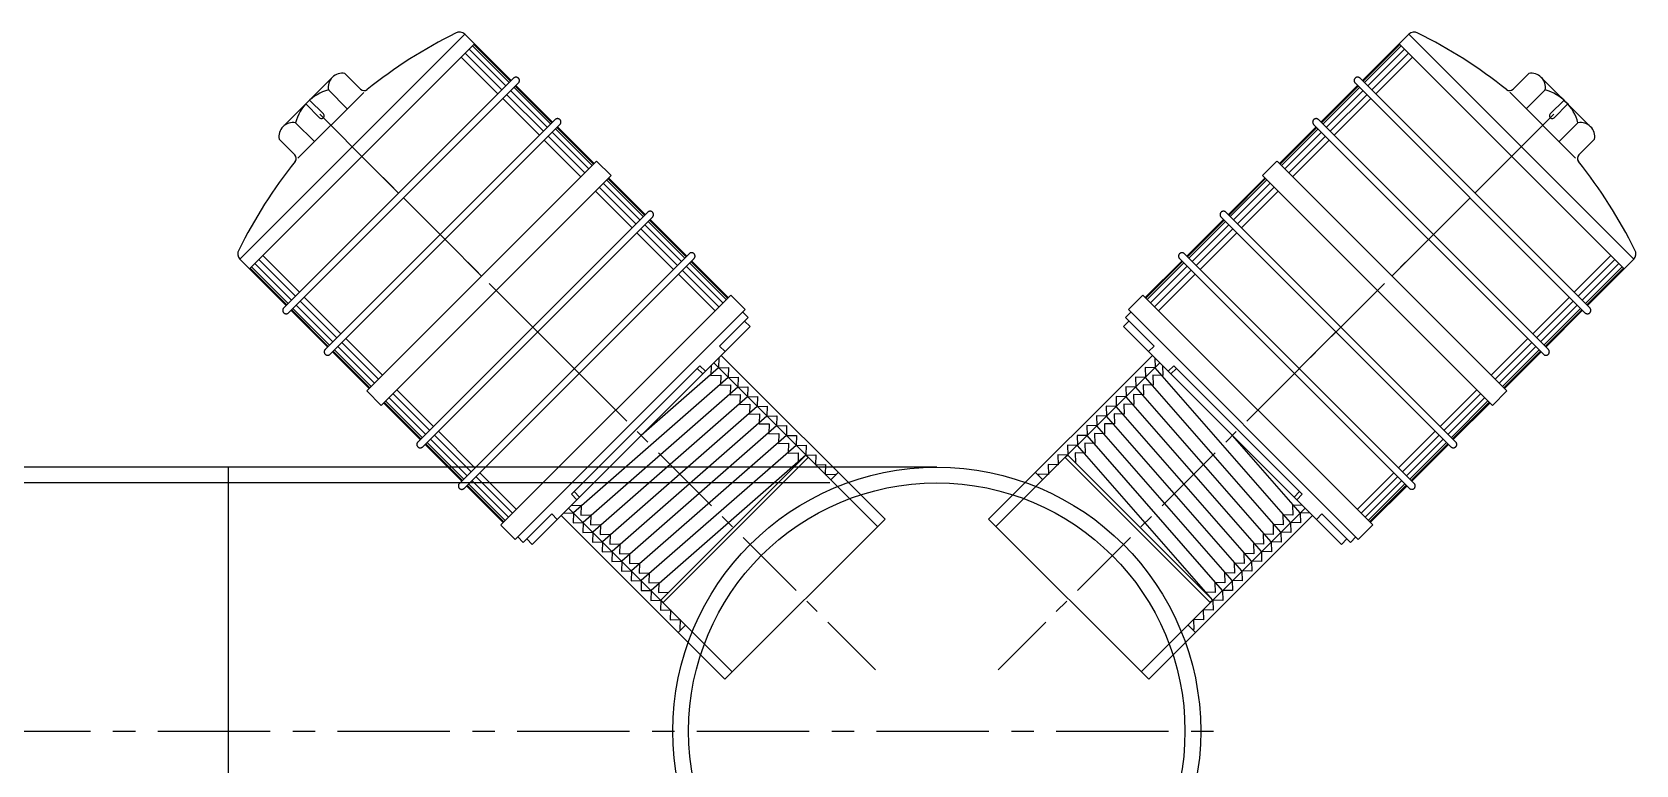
# Model space of a CAD drawing. Extents: x 0 to 36769, y -42 to 11490.
# Drawn here: x 17804 to 18661, y 10020 to 10411 of the extents above; entities that cross this region are included whole.
import ezdxf

# ---------------------------------------------------------------- set-up
doc = ezdxf.new("R2010")
doc.units = 0
doc.header["$LTSCALE"] = 160
doc.header["$MEASUREMENT"] = 0
doc.linetypes.add('CENTER', pattern=[2, 1.25, -0.25, 0.25, -0.25])
doc.layers.add('EQI', color=3, linetype='CONTINUOUS')
doc.layers.add('機器', color=3, linetype='CONTINUOUS')

msp = doc.modelspace()

# ---------------------------------------------------------------- linework, layer by layer
at = {"layer": 'EQI', "color": 6}
for p, q in [((17915.4787, 10289.88532), (18035.68713, 10410.09375)), ((17920.65659, 10284.70743), (18040.86502, 10404.91586)), ((18035.68713, 10410.09375), (18040.84877, 10404.93212)), ((18040.84877, 10404.93212), (18060.45141, 10385.32947)), ((18534.88615, 10404.93302), (18515.28351, 10385.33038)), ((18534.869, 10404.91767), (18655.07743, 10284.70924)), ((18534.88525, 10404.93392), (18540.04688, 10410.09556)), ((18540.04688, 10410.09556), (18660.25531, 10289.88713)), ((17938.94828, 10263.82635), (18061.74611, 10386.62417)), ((17964.88479, 10387.04035), (17951.70799, 10373.86356)), ((17980.00453, 10380.70513), (17971.63031, 10389.07936)), ((17980.00453, 10380.70513), (17971.63031, 10389.07936)), ((18513.98791, 10386.62598), (18636.78573, 10263.82815)), ((18604.10281, 10389.08207), (18595.72858, 10380.70784)), ((18624.02512, 10373.86627), (18610.84833, 10387.04306)), ((17941.53768, 10261.23695), (18064.3355, 10384.03478)), ((17946.53067, 10343.90276), (17981.66879, 10379.04088)), ((17972.88426, 10370.25635), (17962.84578, 10380.29483)), ((18063.02455, 10382.75633), (18082.6272, 10363.15369)), ((18512.71037, 10382.75724), (18493.10772, 10363.15459)), ((18511.39851, 10384.03658), (18634.19634, 10261.23876)), ((18594.06433, 10379.04359), (18629.20244, 10343.90547)), ((18612.88734, 10380.29754), (18602.84885, 10370.25906)), ((17951.70799, 10373.86356), (17938.5312, 10360.68677)), ((17951.70935, 10373.86491), (17949.16376, 10371.31933)), ((17958.07597, 10365.44096), (17950.68067, 10372.83624)), ((17960.12642, 10367.49974), (17952.7353, 10374.89087)), ((18615.60252, 10367.49829), (18622.9978, 10374.89359)), ((18617.66131, 10365.44784), (18625.05243, 10372.83896)), ((18624.02647, 10373.86491), (18621.48089, 10376.4105)), ((18637.20191, 10360.68948), (18624.02512, 10373.86627)), ((17945.27672, 10362.72577), (17955.3152, 10352.68729)), ((17961.12407, 10241.65056), (18083.9219, 10364.44838)), ((17963.71347, 10239.06116), (18086.51129, 10361.85899)), ((18085.19944, 10360.57964), (18104.80208, 10340.977)), ((18490.53368, 10360.58235), (18470.93103, 10340.97971)), ((18489.22272, 10361.86079), (18612.02055, 10239.06297)), ((18491.81212, 10364.45019), (18614.60995, 10241.65236)), ((18620.41791, 10352.69), (18630.45639, 10362.72848)), ((17936.49219, 10353.94125), (17944.86642, 10345.56702)), ((18630.8667, 10345.56973), (18639.24092, 10353.94395)), ((18630.8667, 10345.56973), (18639.24092, 10353.94395)), ((17983.30031, 10219.47522), (18106.09813, 10342.27305)), ((17991.00807, 10211.76746), (18113.8059, 10334.56529)), ((18106.09813, 10342.27305), (18113.8059, 10334.56529)), ((18461.92902, 10334.56619), (18469.62053, 10342.2577)), ((18461.92902, 10334.56619), (18584.72685, 10211.76836)), ((18469.63678, 10342.27395), (18592.43461, 10219.47613)), ((18112.49314, 10333.28504), (18132.09579, 10313.68239)), ((18463.23907, 10333.28865), (18443.63642, 10313.686)), ((18010.59401, 10192.18062), (18133.39184, 10314.97844)), ((18013.18341, 10189.59122), (18135.98123, 10312.38905)), ((18134.66938, 10311.1097), (18154.27202, 10291.50706)), ((18441.06374, 10311.11241), (18421.46109, 10291.50976)), ((18439.75278, 10312.39085), (18562.55061, 10189.59303)), ((18442.34218, 10314.98025), (18565.14, 10192.18242)), ((18032.77025, 10170.00528), (18155.56808, 10292.80311)), ((18420.16684, 10292.80401), (18542.96467, 10170.00619)), ((17920.64034, 10284.72369), (17915.4787, 10289.88532)), ((17920.64124, 10284.72459), (17940.24389, 10265.12195)), ((18035.35965, 10167.41589), (18158.15747, 10290.21371)), ((18156.84607, 10288.93482), (18176.44871, 10269.33217)), ((18418.88885, 10288.93572), (18399.28621, 10269.33307)), ((18417.57745, 10290.21462), (18540.37527, 10167.41679)), ((18655.09368, 10284.72549), (18635.49103, 10265.12285)), ((18660.25531, 10289.88713), (18655.09368, 10284.72549)), ((18054.94649, 10147.82995), (18177.74431, 10270.62777)), ((18177.74431, 10270.62777), (18185.45208, 10262.92001)), ((18390.28374, 10262.92001), (18397.97525, 10270.61152)), ((18397.99151, 10270.62777), (18520.78933, 10147.82995)), ((17942.81703, 10262.54881), (17962.41967, 10242.94616)), ((18062.65425, 10140.12218), (18185.45208, 10262.92001)), ((18171.81553, 10243.44859), (18187.07481, 10258.70788)), ((18187.07481, 10258.70788), (18184.15738, 10261.62531)), ((18391.57844, 10261.62531), (18388.66101, 10258.70788)), ((18388.66101, 10258.70788), (18403.9203, 10243.44859)), ((18390.28374, 10262.92001), (18513.08157, 10140.12218)), ((18632.91789, 10262.54971), (18613.31525, 10242.94706)), ((18071.68606, 10137.45981), (18188.11445, 10253.8882)), ((18188.11445, 10253.8882), (18185.18479, 10256.81786)), ((18387.62137, 10253.8882), (18390.55103, 10256.81786)), ((18387.62137, 10253.8882), (18504.04976, 10137.45981)), ((17964.99191, 10240.37212), (17984.59455, 10220.76947)), ((18174.74519, 10240.51893), (18171.81553, 10243.44859)), ((18400.99064, 10240.51893), (18403.9203, 10243.44859)), ((18610.7412, 10240.37482), (18591.13856, 10220.77218)), ((18092.65904, 10164.29211), (18161.28215, 10232.91522)), ((18171.22976, 10231.82471), (18129.90026, 10195.674)), ((18164.21181, 10229.98556), (18161.28215, 10232.91522)), ((18168.72042, 10234.49417), (18256.24973, 10146.96486)), ((18172.68022, 10238.45397), (18260.20953, 10150.92465)), ((18403.0556, 10238.45397), (18315.52629, 10150.92465)), ((18407.0154, 10234.49417), (18319.48609, 10146.96486)), ((18476.80749, 10149.16571), (18404.50607, 10231.82471)), ((18411.52401, 10229.98556), (18414.45367, 10232.91522)), ((18414.45367, 10232.91522), (18483.07678, 10164.29211)), ((18176.40855, 10226.64592), (18093.74955, 10154.3445)), ((18162.79386, 10228.56761), (18159.86421, 10231.49727)), ((18471.6287, 10143.98692), (18399.32728, 10226.64592)), ((18412.94196, 10228.56761), (18415.87162, 10231.49727)), ((17991.00807, 10211.76746), (17983.31656, 10219.45897)), ((18181.58734, 10221.46713), (18098.92834, 10149.16571)), ((18186.76613, 10216.28834), (18104.10713, 10143.98692)), ((18461.27112, 10133.62934), (18388.9697, 10216.28834)), ((18466.44991, 10138.80813), (18394.14849, 10221.46713)), ((18592.43461, 10219.47613), (18584.72685, 10211.76836)), ((17992.28561, 10213.07751), (18011.88826, 10193.47486)), ((18191.94492, 10211.10955), (18109.28592, 10138.80813)), ((18197.12371, 10205.93076), (18114.46471, 10133.62934)), ((18450.91354, 10123.27176), (18378.61212, 10205.93076)), ((18456.09233, 10128.45055), (18383.79091, 10211.10955)), ((18583.4466, 10213.08112), (18563.84395, 10193.47848)), ((18202.3025, 10200.75197), (18119.6435, 10128.45055)), ((18445.73475, 10118.09297), (18373.43333, 10200.75197)), ((18014.46185, 10190.90217), (18034.0645, 10171.29953)), ((18207.48129, 10195.57318), (18124.82229, 10123.27176)), ((18212.66008, 10190.39439), (18130.00108, 10118.09297)), ((18435.37717, 10107.73539), (18363.07575, 10190.39439)), ((18440.55596, 10112.91418), (18368.25454, 10195.57318)), ((18481.98628, 10154.3445), (18445.83557, 10195.674)), ((18561.27126, 10190.90488), (18541.66862, 10171.30224)), ((18217.83887, 10185.2156), (18135.17987, 10112.91418)), ((18140.35866, 10107.73539), (18217.83887, 10185.2156)), ((18141.7275, 10106.36655), (18219.20771, 10183.84676)), ((18217.83887, 10185.2156), (18219.20771, 10183.84676)), ((18356.52811, 10183.84676), (18434.00832, 10106.36655)), ((18357.89696, 10185.2156), (18435.37717, 10107.73539)), ((18235.18846, 10175.94573), (18231.22866, 10171.98593)), ((18344.50716, 10171.98593), (18340.54736, 10175.94573)), ((18036.63854, 10168.72729), (18056.24119, 10149.12464)), ((18095.5887, 10161.36245), (18092.65904, 10164.29211)), ((18097.00665, 10162.7804), (18094.07699, 10165.71006)), ((18478.72917, 10162.7804), (18481.65883, 10165.71006)), ((18480.14712, 10161.36245), (18483.07678, 10164.29211)), ((18539.09638, 10168.72819), (18519.49373, 10149.12555)), ((18091.08009, 10156.85384), (18178.60941, 10069.32453)), ((18484.65573, 10156.85384), (18397.12642, 10069.32453)), ((18062.65425, 10140.12218), (18054.96274, 10147.81369)), ((18066.86638, 10138.49945), (18082.12567, 10153.75873)), ((18085.05533, 10150.82907), (18082.12567, 10153.75873)), ((18087.12029, 10152.89404), (18174.64961, 10065.36473)), ((18260.20953, 10150.92465), (18174.64961, 10065.36473)), ((18401.08621, 10065.36473), (18315.52629, 10150.92465)), ((18488.61553, 10152.89404), (18401.08621, 10065.36473)), ((18490.6805, 10150.82907), (18493.61015, 10153.75873)), ((18493.61015, 10153.75873), (18508.86944, 10138.49945)), ((18520.78933, 10147.82995), (18513.08157, 10140.12218)), ((18063.94895, 10141.41688), (18066.86638, 10138.49945)), ((18071.68606, 10137.45981), (18068.7564, 10140.38947)), ((18504.04976, 10137.45981), (18506.97942, 10140.38947)), ((18508.86944, 10138.49945), (18511.78687, 10141.41688)), ((18435.37717, 10107.73539), (18434.00832, 10106.36655)), ((18153.58833, 10094.3456), (18149.62853, 10090.3858)), ((18426.10729, 10090.3858), (18422.14749, 10094.3456))]:
    msp.add_line(p, q, dxfattribs=at)
at = {"layer": 'EQI', "color": 6, "linetype": 'CENTER'}
for p, q in [((18039.80377, 10403.85461), (18059.39016, 10384.26822)), ((18040.51088, 10404.56172), (18060.09727, 10384.97533)), ((18535.22404, 10404.56262), (18515.63765, 10384.97623)), ((18535.93115, 10403.85552), (18516.34476, 10384.26913)), ((18033.79092, 10397.84665), (18053.37821, 10378.26116)), ((18035.91468, 10399.96553), (18055.50107, 10380.37914)), ((18038.036, 10402.08685), (18057.62239, 10382.50046)), ((18537.69892, 10402.08775), (18518.11252, 10382.50136)), ((18539.82024, 10399.96643), (18520.23384, 10380.38004)), ((18541.944, 10397.84755), (18522.35671, 10378.26207)), ((18058.09047, 10377.78974), (18077.67686, 10358.20335)), ((18060.21179, 10379.91106), (18079.79818, 10360.32467)), ((18061.97956, 10381.67883), (18081.56595, 10362.09244)), ((18062.68666, 10382.38593), (18082.27306, 10362.79954)), ((18513.04826, 10382.38684), (18493.46186, 10362.80045)), ((18513.75536, 10381.67973), (18494.16897, 10362.09334)), ((18515.52313, 10379.91196), (18495.93674, 10360.32557)), ((18517.64445, 10377.79064), (18498.05806, 10358.20425)), ((18055.9667, 10375.67086), (18075.554, 10356.08538)), ((18519.76822, 10375.67177), (18500.18092, 10356.08628)), ((18084.86155, 10360.20924), (18104.44794, 10340.62285)), ((18490.87157, 10360.21195), (18471.28517, 10340.62556)), ((18078.14159, 10353.49418), (18097.72888, 10333.90869)), ((18080.26535, 10355.61305), (18099.85174, 10336.02666)), ((18082.38667, 10357.73437), (18101.97306, 10338.14798)), ((18084.15444, 10359.50214), (18103.74083, 10339.91575)), ((18491.57867, 10359.50485), (18471.99228, 10339.91846)), ((18493.34644, 10357.73708), (18473.76005, 10338.15069)), ((18495.46776, 10355.61576), (18475.88137, 10336.02937)), ((18497.59153, 10353.49688), (18478.00423, 10333.9114)), ((17980.76035, 10344.8112), (18000.34675, 10325.22481)), ((18594.97276, 10344.81391), (18575.38637, 10325.22752)), ((18105.43529, 10326.19957), (18125.02259, 10306.61408)), ((18107.55906, 10328.31844), (18127.14545, 10308.73205)), ((18109.68038, 10330.43976), (18129.26677, 10310.85337)), ((18111.44814, 10332.20753), (18131.03454, 10312.62114)), ((18112.15525, 10332.91464), (18131.74164, 10313.32825)), ((18463.57696, 10332.91825), (18443.99057, 10313.33186)), ((18464.28407, 10332.21114), (18444.69767, 10312.62475)), ((18466.05183, 10330.44338), (18446.46544, 10310.85699)), ((18468.17315, 10328.32206), (18448.58676, 10308.73566)), ((18470.29692, 10326.20318), (18450.70962, 10306.61769)), ((18002.93614, 10322.63541), (18022.52253, 10303.04902)), ((18572.79697, 10322.63812), (18553.21058, 10303.05173)), ((18133.62438, 10310.0322), (18153.21077, 10290.4458)), ((18134.33149, 10310.7393), (18153.91788, 10291.15291)), ((18441.40162, 10310.74201), (18421.81523, 10291.15562)), ((18442.10873, 10310.03491), (18422.52234, 10290.44851)), ((18025.11238, 10300.46008), (18044.69877, 10280.87368)), ((18127.61153, 10304.02423), (18147.19882, 10284.43875)), ((18129.73529, 10306.14311), (18149.32169, 10286.55672)), ((18131.85661, 10308.26443), (18151.44301, 10288.67804)), ((18443.8765, 10308.26714), (18424.29011, 10288.68075)), ((18445.99782, 10306.14582), (18426.41143, 10286.55943)), ((18448.12158, 10304.02694), (18428.53429, 10284.44145)), ((18550.62164, 10300.46188), (18531.03525, 10280.87549)), ((17927.72671, 10291.78244), (17947.31219, 10272.19515)), ((18648.00821, 10291.78334), (18628.42272, 10272.19605)), ((17921.01164, 10285.06248), (17940.59803, 10265.47609)), ((17921.71874, 10285.76959), (17941.30514, 10266.1832)), ((17923.48651, 10287.53735), (17943.0729, 10267.95096)), ((17925.60783, 10289.65867), (17945.19422, 10270.07228)), ((18151.91198, 10283.96823), (18171.49838, 10264.38183)), ((18154.0333, 10286.08955), (18173.6197, 10266.50315)), ((18155.80107, 10287.85731), (18175.38746, 10268.27092)), ((18156.50818, 10288.56442), (18176.09457, 10268.97803)), ((18419.22674, 10288.56532), (18399.64035, 10268.97893)), ((18419.93385, 10287.85822), (18400.34746, 10268.27182)), ((18421.70161, 10286.09045), (18402.11522, 10266.50406)), ((18423.82294, 10283.96913), (18404.23654, 10264.38274)), ((18650.12709, 10289.65958), (18630.5407, 10270.07319)), ((18652.24841, 10287.53826), (18632.66202, 10267.95187)), ((18654.01618, 10285.77049), (18634.42978, 10266.1841)), ((18654.72328, 10285.06338), (18635.13689, 10265.47699)), ((18149.78822, 10281.84935), (18169.37551, 10262.26386)), ((18425.9467, 10281.85025), (18406.35941, 10262.26476)), ((17947.78362, 10267.48289), (17967.37001, 10247.8965)), ((17949.90249, 10269.60665), (17969.48798, 10250.01936)), ((18052.40608, 10273.16547), (18071.99247, 10253.57908)), ((18523.32703, 10273.16818), (18503.74064, 10253.58179)), ((18625.83243, 10269.60756), (18606.24694, 10250.02026)), ((18627.9513, 10267.48379), (18608.36491, 10247.8974)), ((17943.18742, 10262.88669), (17962.77382, 10243.3003)), ((17943.89453, 10263.5938), (17963.48092, 10244.00741)), ((17945.6623, 10265.36157), (17965.24869, 10245.77518)), ((18630.07262, 10265.36247), (18610.48623, 10245.77608)), ((18631.84039, 10263.5947), (18612.254, 10244.00831)), ((18632.5475, 10262.8876), (18612.9611, 10243.30121)), ((18074.58232, 10250.99013), (18094.16871, 10231.40374)), ((18501.1517, 10250.99194), (18481.5653, 10231.40555)), ((17965.36231, 10240.71), (17984.9487, 10221.12361)), ((17966.06941, 10241.41711), (17985.65581, 10221.83072)), ((17967.83718, 10243.18488), (17987.42357, 10223.59849)), ((17969.9585, 10245.3062), (17989.54489, 10225.71981)), ((17972.07738, 10247.42996), (17991.66286, 10227.84267)), ((18603.65574, 10247.43267), (18584.07025, 10227.84538)), ((18605.77461, 10245.30891), (18586.18822, 10225.72252)), ((18607.89593, 10243.18759), (18588.30954, 10223.6012)), ((18609.6637, 10241.41982), (18590.07731, 10221.83343)), ((18610.37081, 10240.71271), (18590.78441, 10221.12632)), ((18171.39723, 10237.17098), (18171.22976, 10231.82471)), ((18171.22976, 10231.82471), (18176.57602, 10231.99219)), ((18176.57602, 10231.99219), (18176.40855, 10226.64592)), ((18399.1598, 10231.99219), (18399.32728, 10226.64592)), ((18404.50607, 10231.82471), (18399.1598, 10231.99219)), ((18404.33859, 10237.17098), (18404.50607, 10231.82471)), ((18096.75856, 10228.8148), (18116.34495, 10209.22841)), ((18176.40855, 10226.64592), (18181.75481, 10226.8134)), ((18181.75481, 10226.8134), (18181.58734, 10221.46713)), ((18393.98101, 10226.8134), (18394.14849, 10221.46713)), ((18399.32728, 10226.64592), (18393.98101, 10226.8134)), ((18478.97636, 10228.8157), (18459.38997, 10209.22931)), ((17995.13088, 10215.89027), (18014.71728, 10196.30388)), ((17997.2522, 10218.01159), (18016.8386, 10198.4252)), ((17999.37108, 10220.13536), (18018.95657, 10200.54806)), ((18181.58734, 10221.46713), (18186.9336, 10221.63461)), ((18186.9336, 10221.63461), (18186.76613, 10216.28834)), ((18186.76613, 10216.28834), (18192.11239, 10216.45582)), ((18192.11239, 10216.45582), (18191.94492, 10211.10955)), ((18383.62343, 10216.45582), (18383.79091, 10211.10955)), ((18388.9697, 10216.28834), (18383.62343, 10216.45582)), ((18388.80222, 10221.63461), (18388.9697, 10216.28834)), ((18394.14849, 10221.46713), (18388.80222, 10221.63461)), ((18576.36113, 10220.13897), (18556.77564, 10200.55168)), ((18578.48001, 10218.0152), (18558.89361, 10198.42881)), ((18580.60133, 10215.89388), (18561.01493, 10196.30749)), ((17992.65601, 10213.4154), (18012.2424, 10193.82901)), ((17993.36312, 10214.12251), (18012.94951, 10194.53611)), ((18191.94492, 10211.10955), (18197.29118, 10211.27703)), ((18197.29118, 10211.27703), (18197.12371, 10205.93076)), ((18197.12371, 10205.93076), (18202.46997, 10206.09824)), ((18202.46997, 10206.09824), (18202.3025, 10200.75197)), ((18373.26585, 10206.09824), (18373.43333, 10200.75197)), ((18378.61212, 10205.93076), (18373.26585, 10206.09824)), ((18378.44464, 10211.27703), (18378.61212, 10205.93076)), ((18383.79091, 10211.10955), (18378.44464, 10211.27703)), ((18582.36909, 10214.12612), (18562.7827, 10194.53973)), ((18583.0762, 10213.41901), (18563.48981, 10193.83262)), ((18021.54732, 10197.96002), (18041.13281, 10178.37273)), ((18202.3025, 10200.75197), (18207.64876, 10200.91945)), ((18207.64876, 10200.91945), (18207.48129, 10195.57318)), ((18368.08706, 10200.91945), (18368.25454, 10195.57318)), ((18373.43333, 10200.75197), (18368.08706, 10200.91945)), ((18554.18579, 10197.96273), (18534.60031, 10178.37544)), ((18014.83225, 10191.24006), (18034.41864, 10171.65367)), ((18015.53936, 10191.94717), (18035.12575, 10172.36078)), ((18017.30712, 10193.71494), (18036.89351, 10174.12855)), ((18019.42844, 10195.83626), (18039.01483, 10176.24987)), ((18207.48129, 10195.57318), (18212.82755, 10195.74066)), ((18212.82755, 10195.74066), (18212.66008, 10190.39439)), ((18212.66008, 10190.39439), (18218.00634, 10190.56187)), ((18218.00634, 10190.56187), (18217.83887, 10185.2156)), ((18357.72948, 10190.56187), (18357.89696, 10185.2156)), ((18363.07575, 10190.39439), (18357.72948, 10190.56187)), ((18362.90827, 10195.74066), (18363.07575, 10190.39439)), ((18368.25454, 10195.57318), (18362.90827, 10195.74066)), ((18556.30467, 10195.83897), (18536.71828, 10176.25257)), ((18558.42599, 10193.71765), (18538.8396, 10174.13125)), ((18560.19376, 10191.94988), (18540.60737, 10172.36349)), ((18560.90086, 10191.24277), (18541.31447, 10171.65638)), ((18217.83887, 10185.2156), (18223.18513, 10185.38308)), ((18223.18513, 10185.38308), (18223.01766, 10180.03681)), ((18223.01766, 10180.03681), (18228.36392, 10180.20429)), ((18228.36392, 10180.20429), (18228.19645, 10174.85802)), ((18352.71817, 10180.03681), (18347.3719, 10180.20429)), ((18347.3719, 10180.20429), (18347.53938, 10174.85802)), ((18357.89696, 10185.2156), (18352.55069, 10185.38308)), ((18352.55069, 10185.38308), (18352.71817, 10180.03681)), ((18041.60513, 10173.66137), (18061.19152, 10154.07498)), ((18043.72401, 10175.78514), (18063.3095, 10156.19784)), ((18228.19645, 10174.85802), (18233.54271, 10175.0255)), ((18233.54271, 10175.0255), (18233.51925, 10174.27652)), ((18347.53938, 10174.85802), (18342.19311, 10175.0255)), ((18342.19311, 10175.0255), (18342.21657, 10174.27652)), ((18532.01091, 10175.78604), (18512.42542, 10156.19875)), ((18534.12979, 10173.66228), (18514.5434, 10154.07589)), ((18037.00894, 10169.06518), (18056.59533, 10149.47879)), ((18037.71604, 10169.77229), (18057.30244, 10150.1859)), ((18039.48381, 10171.54005), (18059.0702, 10151.95366)), ((18536.25111, 10171.54096), (18516.66472, 10151.95457)), ((18538.01887, 10169.77319), (18518.43248, 10150.1868)), ((18538.72598, 10169.06608), (18519.13959, 10149.47969)), ((18088.40328, 10154.17703), (18093.74955, 10154.3445)), ((18093.74955, 10154.3445), (18093.58207, 10148.99824)), ((18093.58207, 10148.99824), (18098.92834, 10149.16571)), ((18098.92834, 10149.16571), (18098.76086, 10143.81945)), ((18476.80749, 10149.16571), (18476.97496, 10143.81945)), ((18482.15375, 10148.99824), (18476.80749, 10149.16571)), ((18481.98628, 10154.3445), (18482.15375, 10148.99824)), ((18487.33254, 10154.17703), (18481.98628, 10154.3445)), ((18098.76086, 10143.81945), (18104.10713, 10143.98692)), ((18104.10713, 10143.98692), (18103.93965, 10138.64066)), ((18103.93965, 10138.64066), (18109.28592, 10138.80813)), ((18109.28592, 10138.80813), (18109.11844, 10133.46187)), ((18471.79617, 10138.64066), (18466.44991, 10138.80813)), ((18466.44991, 10138.80813), (18466.61738, 10133.46187)), ((18476.97496, 10143.81945), (18471.6287, 10143.98692)), ((18471.6287, 10143.98692), (18471.79617, 10138.64066)), ((18109.11844, 10133.46187), (18114.46471, 10133.62934)), ((18114.46471, 10133.62934), (18114.29723, 10128.28308)), ((18466.61738, 10133.46187), (18461.27112, 10133.62934)), ((18461.27112, 10133.62934), (18461.43859, 10128.28308)), ((18114.29723, 10128.28308), (18119.6435, 10128.45055)), ((18119.6435, 10128.45055), (18119.47602, 10123.10429)), ((18119.47602, 10123.10429), (18124.82229, 10123.27176)), ((18124.82229, 10123.27176), (18124.65481, 10117.9255)), ((18456.2598, 10123.10429), (18450.91354, 10123.27176)), ((18450.91354, 10123.27176), (18451.08101, 10117.9255)), ((18461.43859, 10128.28308), (18456.09233, 10128.45055)), ((18456.09233, 10128.45055), (18456.2598, 10123.10429)), ((18124.65481, 10117.9255), (18130.00108, 10118.09297)), ((18130.00108, 10118.09297), (18129.8336, 10112.74671)), ((18129.8336, 10112.74671), (18135.17987, 10112.91418)), ((18135.17987, 10112.91418), (18135.01239, 10107.56792)), ((18445.90222, 10112.74671), (18440.55596, 10112.91418)), ((18440.55596, 10112.91418), (18440.72343, 10107.56792)), ((18451.08101, 10117.9255), (18445.73475, 10118.09297)), ((18445.73475, 10118.09297), (18445.90222, 10112.74671)), ((18135.01239, 10107.56792), (18140.35866, 10107.73539)), ((18140.35866, 10107.73539), (18140.19118, 10102.38913)), ((18440.72343, 10107.56792), (18435.37717, 10107.73539)), ((18435.37717, 10107.73539), (18435.54464, 10102.38913)), ((18140.19118, 10102.38913), (18145.53745, 10102.5566)), ((18145.53745, 10102.5566), (18145.36997, 10097.21034)), ((18145.36997, 10097.21034), (18150.71624, 10097.37781)), ((18150.71624, 10097.37781), (18150.54876, 10092.03155)), ((18425.01959, 10097.37781), (18425.18706, 10092.03155)), ((18430.36585, 10097.21034), (18425.01959, 10097.37781)), ((18435.54464, 10102.38913), (18430.19838, 10102.5566)), ((18430.19838, 10102.5566), (18430.36585, 10097.21034)), ((18150.54876, 10092.03155), (18151.29774, 10092.05501)), ((18425.18706, 10092.03155), (18424.43808, 10092.05501))]:
    msp.add_line(p, q, dxfattribs=at)
at = {"layer": 'EQI', "color": 1, "linetype": 'CENTER', "ltscale": 0.2}
for p, q in [((17958.16065, 10367.41361), (18255.1455, 10070.42876)), ((18617.57517, 10367.41361), (18320.59032, 10070.42876))]:
    msp.add_line(p, q, dxfattribs=at)
at = {"layer": 'EQI', "color": 1, "linetype": 'CENTER'}
for p, q in [((18167.27149, 10233.04524), (18167.10401, 10227.69897)), ((18408.46433, 10233.04524), (18408.63181, 10227.69897)), ((18167.10401, 10227.69897), (18172.45028, 10227.86645)), ((18172.45028, 10227.86645), (18172.2828, 10222.52018)), ((18408.63181, 10227.69897), (18403.28554, 10227.86645)), ((18403.28554, 10227.86645), (18403.45302, 10222.52018)), ((18172.2828, 10222.52018), (18177.62907, 10222.68766)), ((18177.62907, 10222.68766), (18177.46159, 10217.34139)), ((18177.46159, 10217.34139), (18182.80786, 10217.50887)), ((18182.80786, 10217.50887), (18182.64038, 10212.1626)), ((18392.92796, 10217.50887), (18393.09544, 10212.1626)), ((18398.27423, 10217.34139), (18392.92796, 10217.50887)), ((18398.10675, 10222.68766), (18398.27423, 10217.34139)), ((18403.45302, 10222.52018), (18398.10675, 10222.68766)), ((18182.64038, 10212.1626), (18187.98665, 10212.33008)), ((18187.98665, 10212.33008), (18187.81917, 10206.98381)), ((18187.81917, 10206.98381), (18193.16544, 10207.15129)), ((18193.16544, 10207.15129), (18192.99796, 10201.80502)), ((18382.57038, 10207.15129), (18382.73786, 10201.80502)), ((18387.91665, 10206.98381), (18382.57038, 10207.15129)), ((18387.74917, 10212.33008), (18387.91665, 10206.98381)), ((18393.09544, 10212.1626), (18387.74917, 10212.33008)), ((18192.99796, 10201.80502), (18198.34423, 10201.9725)), ((18198.34423, 10201.9725), (18198.17675, 10196.62623)), ((18377.39159, 10201.9725), (18377.55907, 10196.62623)), ((18382.73786, 10201.80502), (18377.39159, 10201.9725)), ((18198.17675, 10196.62623), (18203.52302, 10196.79371)), ((18203.52302, 10196.79371), (18203.35554, 10191.44744)), ((18203.35554, 10191.44744), (18208.70181, 10191.61492)), ((18208.70181, 10191.61492), (18208.53433, 10186.26865)), ((18367.03401, 10191.61492), (18367.20149, 10186.26865)), ((18372.38028, 10191.44744), (18367.03401, 10191.61492)), ((18372.2128, 10196.79371), (18372.38028, 10191.44744)), ((18377.55907, 10196.62623), (18372.2128, 10196.79371)), ((18208.53433, 10186.26865), (18213.8806, 10186.43613)), ((18213.8806, 10186.43613), (18213.71312, 10181.08986)), ((18361.85522, 10186.43613), (18362.0227, 10181.08986)), ((18367.20149, 10186.26865), (18361.85522, 10186.43613)), ((18092.52902, 10158.30277), (18097.87529, 10158.47025)), ((18097.87529, 10158.47025), (18097.70781, 10153.12398)), ((18477.86053, 10158.47025), (18478.02801, 10153.12398)), ((18483.2068, 10158.30277), (18477.86053, 10158.47025)), ((18097.70781, 10153.12398), (18103.05408, 10153.29146)), ((18103.05408, 10153.29146), (18102.8866, 10147.94519)), ((18102.8866, 10147.94519), (18108.23287, 10148.11267)), ((18108.23287, 10148.11267), (18108.06539, 10142.7664)), ((18472.84922, 10147.94519), (18467.50295, 10148.11267)), ((18467.50295, 10148.11267), (18467.67043, 10142.7664)), ((18472.68174, 10153.29146), (18472.84922, 10147.94519)), ((18478.02801, 10153.12398), (18472.68174, 10153.29146)), ((18108.06539, 10142.7664), (18113.41166, 10142.93388)), ((18113.41166, 10142.93388), (18113.24418, 10137.58761)), ((18113.24418, 10137.58761), (18118.59045, 10137.75509)), ((18118.59045, 10137.75509), (18118.42297, 10132.40882)), ((18462.49164, 10137.58761), (18457.14537, 10137.75509)), ((18457.14537, 10137.75509), (18457.31285, 10132.40882)), ((18467.67043, 10142.7664), (18462.32416, 10142.93388)), ((18462.32416, 10142.93388), (18462.49164, 10137.58761)), ((18118.42297, 10132.40882), (18123.76924, 10132.5763)), ((18123.76924, 10132.5763), (18123.60176, 10127.23003)), ((18457.31285, 10132.40882), (18451.96658, 10132.5763)), ((18451.96658, 10132.5763), (18452.13406, 10127.23003)), ((18123.60176, 10127.23003), (18128.94803, 10127.39751)), ((18128.94803, 10127.39751), (18128.78055, 10122.05124)), ((18128.78055, 10122.05124), (18134.12682, 10122.21872)), ((18134.12682, 10122.21872), (18133.95934, 10116.87245)), ((18446.95527, 10122.05124), (18441.609, 10122.21872)), ((18441.609, 10122.21872), (18441.77648, 10116.87245)), ((18452.13406, 10127.23003), (18446.78779, 10127.39751)), ((18446.78779, 10127.39751), (18446.95527, 10122.05124)), ((18133.95934, 10116.87245), (18139.30561, 10117.03993)), ((18139.30561, 10117.03993), (18139.13813, 10111.69366)), ((18139.13813, 10111.69366), (18144.4844, 10111.86114)), ((18436.59769, 10111.69366), (18431.25142, 10111.86114)), ((18441.77648, 10116.87245), (18436.43021, 10117.03993)), ((18436.43021, 10117.03993), (18436.59769, 10111.69366))]:
    msp.add_line(p, q, dxfattribs=at)
at = {"layer": 'EQI'}
for p, q in [((18357.89696, 10185.2156), (18356.52811, 10183.84676)), ((18140.35866, 10107.73539), (18141.7275, 10106.36655))]:
    msp.add_line(p, q, dxfattribs=at)
at = {"layer": 'EQI', "color": 1, "linetype": 'CENTER', "ltscale": 0.3}
msp.add_line((17199.72043, 10037.70635), (18444.79245, 10037.70635), dxfattribs=at)
at = {"layer": 'EQI', "color": 6}
for centre, radius, start, end in [((18144.99742, 10178.96857), 258.27352, 116.24352164, 128.70671724), ((18032.91307, 10407.31969), 3.92312, 45, 122.73671205), ((18542.82094, 10407.3215), 3.92312, 57.26328796, 135), ((18430.7357, 10178.97128), 258.27352, 51.2932114, 63.75640277), ((17970.15929, 10381.76584), 7.45987, 78.62596843, 191.37403158), ((17970.15929, 10381.76584), 7.45987, 78.62596843, 135), ((18605.57382, 10381.76855), 7.45987, 348.62596843, 101.37403158), ((17969.27705, 10356.2945), 24.8464, 105.00002356, 165.00002247), ((17981.8539, 10382.55451), 2.61541, 225, 308.70663328), ((17981.8539, 10382.55451), 2.61541, 225, 308.70663328), ((18593.87921, 10382.55722), 2.61541, 231.29336673, 315), ((18606.45606, 10356.29721), 24.8464, 15.00002356, 75.00002247), ((17943.80571, 10355.41226), 7.45987, 78.62596843, 191.37403158), ((17959.09911, 10366.47243), 1.45284, 224.76780421, 45), ((18616.63399, 10366.47515), 1.45284, 134.76780421, 315), ((18631.9274, 10355.41497), 7.45987, 348.62596843, 101.37403158), ((18631.9274, 10355.41497), 7.45987, 348.62596843, 45), ((17943.01704, 10343.71765), 2.61541, 321.29336673, 45), ((18632.71607, 10343.72036), 2.61541, 135, 218.70663328), ((18632.71607, 10343.72036), 2.61541, 135, 218.70663328), ((18146.60298, 10180.57414), 258.27352, 141.2932114, 153.75640277), ((18429.13014, 10180.57684), 258.27352, 26.24352164, 38.70671724), ((17918.25277, 10292.65938), 3.92312, 147.26328796, 225), ((18657.48125, 10292.66119), 3.92312, 315, 32.73671205)]:
    msp.add_arc(centre, radius, start, end, dxfattribs=at)
at = {"layer": 'EQI', "color": 6, "linetype": 'CENTER'}
for centre, start, end in [((18063.04081, 10385.32947), 315, 135), ((18512.69321, 10385.33128), 45, 225), ((18085.21659, 10363.15369), 315, 135), ((18490.51742, 10363.15549), 45, 225), ((18134.68654, 10313.68374), 315, 135), ((18441.04748, 10313.68555), 45, 225), ((18156.86277, 10291.50841), 315, 135), ((18418.87215, 10291.50931), 45, 225), ((17940.24298, 10262.53165), 135, 315), ((18635.49103, 10262.53345), 225, 45), ((17962.41877, 10240.35586), 135, 315), ((18613.31525, 10240.35767), 225, 45), ((18011.88871, 10190.88592), 135, 315), ((18563.84531, 10190.88773), 225, 45), ((18034.06495, 10168.71058), 135, 315), ((18541.66997, 10168.71149), 225, 45)]:
    msp.add_arc(centre, 1.83098, start, end, dxfattribs=at)
at = {"layer": '機器'}
for p, q in [((18287.86791, 10178.70635), (17277.23669, 10178.70635)), ((17909.23669, 10178.70635), (17909.23669, 9896.70635)), ((18230.77513, 10170.30635), (17277.23669, 10170.30635))]:
    msp.add_line(p, q, dxfattribs=at)
for radius in [141, 132.6]:
    msp.add_circle((18287.86791, 10037.70635), radius, dxfattribs=at)

doc.saveas('drawing.dxf')
